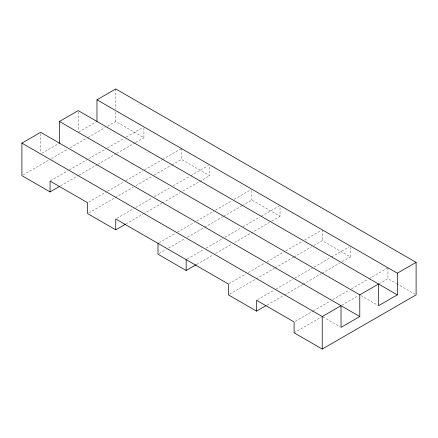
<?xml version="1.0" encoding="UTF-8"?>
<svg xmlns="http://www.w3.org/2000/svg" width="438" height="438" viewBox="0 0 438 438"><rect width="100%" height="100%" fill="white"/><g stroke="black" fill="none" stroke-linecap="round" stroke-linejoin="round"><path stroke-width="0.33" stroke-dasharray="2.19 1.64" d="M41.845 153.295L58.856 143.478M78.802 131.958L95.812 122.142M23.083 174.97L49.056 159.974M51.416 158.611L67.945 149.068M70.304 147.705L87.425 137.822M88.011 137.477L105.131 127.595M107.491 126.232L115.758 121.463L143.916 137.718L143.916 127.557M50.644 180.73L67.655 170.908M69.418 169.895L87.014 159.733M88.772 158.715L105.782 148.893M107.545 147.88L123.97 138.397M126.314 137.039L142.739 127.557M60.685 185.772L78.391 175.545M78.982 175.205L97.28 164.644M97.871 164.299L116.169 153.738M116.76 153.393L135.057 142.832M135.649 142.487L143.916 137.718M88.772 202.066L105.782 192.244M107.545 191.231L123.97 181.748M125.728 180.73L142.739 170.908M144.502 169.895L162.098 159.733M162.684 159.394L180.872 148.893M88.783 212.901L114.756 197.905M115.342 197.565L133.053 187.338M136.004 185.635L151.942 176.432M154.302 175.069L171.422 165.186M172.014 164.847L181.458 159.394L209.616 175.649L209.616 166.166M116.93 218.321L133.94 208.499M135.703 207.486L152.128 198.003M154.472 196.646L170.897 187.163M173.245 185.811L189.67 176.328M190.842 175.649L208.439 165.487M125.794 224.042L142.908 214.16M143.5 213.821L161.803 203.254M162.389 202.914L180.1 192.693M183.051 190.984L209.616 175.649M159.164 242.707L175.589 233.224M177.352 232.206L194.362 222.389M196.711 221.031L213.722 211.209M215.48 210.196L231.905 200.714M234.253 199.356L251.264 189.534M159.175 253.542L166.259 249.452M168.619 248.089L185.148 238.546M187.508 237.182L204.037 227.64M204.628 227.3L222.926 216.733M223.517 216.394L241.814 205.827M242.406 205.488L251.85 200.035L280.008 216.29L280.008 206.128M187.322 258.962L203.747 249.479M206.095 248.127L223.106 238.305M224.864 237.286L241.289 227.804M243.052 226.791L260.062 216.969M261.234 216.29L279.422 205.794M196.777 264.344L213.306 254.801M215.666 253.438L232.195 243.895M234.554 242.532L250.492 233.334M251.084 232.989L269.381 222.427M271.741 221.064L280.008 216.29M228.97 283.687L245.986 273.865M248.33 272.513L264.755 263.03M267.103 261.672L284.7 251.511M285.872 250.837L302.297 241.354M304.645 239.997L321.07 230.514M229.567 294.183L255.54 279.187M256.131 278.847L274.429 268.28M275.02 267.941L293.318 257.374M293.909 257.035L311.615 246.808M313.98 245.444L322.242 240.676L350.4 256.931L350.4 247.448M257.714 299.603L274.139 290.12M275.902 289.107L292.912 279.285M294.67 278.267L312.272 268.105M314.03 267.092L330.455 257.61M331.626 256.931L349.228 246.769M267.169 304.985L283.698 295.442M284.289 295.103L302.587 284.536M303.178 284.196L321.476 273.63M322.067 273.29L339.773 263.068M342.138 261.705L350.4 256.931M295.261 321.278L312.858 311.117M313.444 310.783L330.455 300.961M332.803 299.603L349.228 290.12M351.572 288.768L367.997 279.285M369.174 278.606L387.356 268.105M294.084 332.792L321.24 317.117M341.897 305.187L358.426 295.645M379.089 283.72L387.942 278.606L396.155 283.348M396.74 283.687L414.928 294.188M360.961 295.54L377.972 305.363M322.828 316.877L339.839 326.699M387.942 267.771L387.942 278.606M322.242 229.835L322.242 240.676M251.85 190.552L251.85 200.035M181.458 148.553L181.458 159.394M115.758 88.947L115.758 109.27M115.758 111.98L115.758 121.463M78.216 111.98L78.216 130.946M40.674 133.656L40.674 152.621"/><path stroke-width="0.66" d="M59.502 186.451L50.058 191.904L21.9 175.649L21.9 143.138L40.674 132.298L359.784 316.537L359.784 294.862L59.442 121.463L59.442 143.138M59.442 121.463L78.216 110.622L397.326 294.862L397.326 273.186L96.984 99.787L96.984 121.463M96.984 99.787L115.758 88.947L416.1 262.351L416.1 294.862L322.242 349.053L294.084 332.792L294.084 321.957L256.542 300.282L256.542 311.122L265.986 305.669M50.058 191.904L50.058 181.069L87.6 202.745L87.6 213.58L115.758 229.84L125.202 224.387M157.992 243.386L157.992 254.221L186.15 270.481L196.186 264.683M21.9 143.138L322.242 316.537L341.016 305.702L341.016 327.378L359.784 316.537M359.784 294.862L378.558 284.027L378.558 305.702L397.326 294.862M397.326 273.186L416.1 262.351M256.542 311.122L228.384 294.862L228.384 284.027L115.758 219L115.758 229.84M322.242 316.537L322.242 349.053M186.15 259.641L186.15 270.481"/></g></svg>
